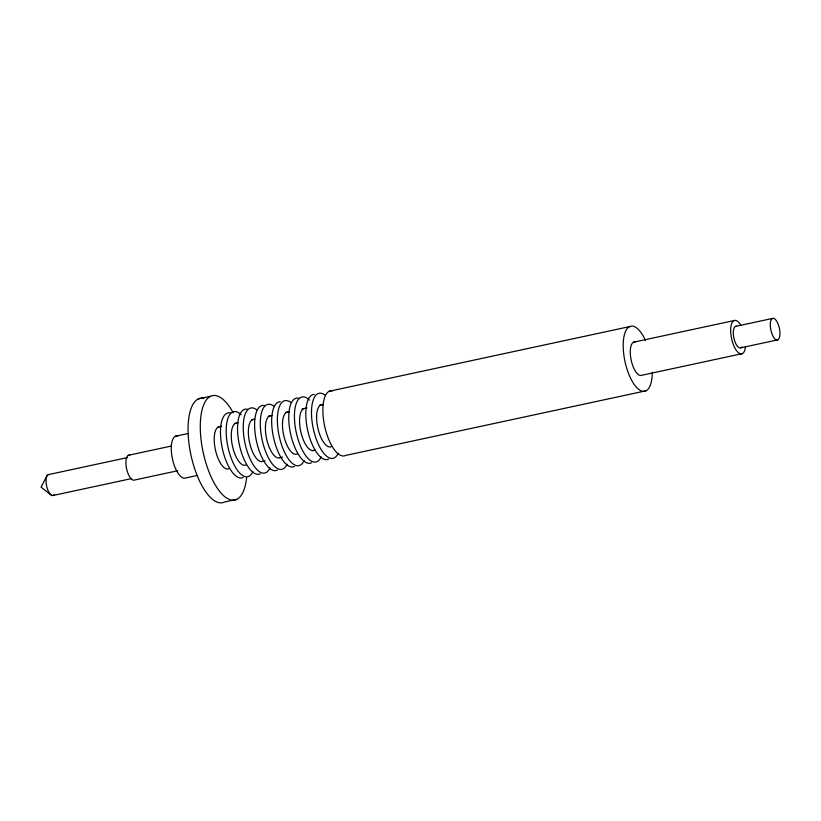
<?xml version="1.0" encoding="UTF-8"?>
<svg xmlns="http://www.w3.org/2000/svg" width="821" height="821" viewBox="0 0 821 821"><rect width="100%" height="100%" fill="white"/><g stroke="black" fill="none" stroke-linecap="round" stroke-linejoin="round"><path stroke-width="1.23" d="M47.156 475.513L41.05 487.12L51.066 494.971M198.272 398.924L210.494 396.297M329.221 391.258L629.563 326.625M175.386 436.259L187.927 433.56M218.017 427.084L221.773 426.273M234.313 423.585L238.069 422.774M251.862 419.808L254.366 419.264M268.159 416.298L271.925 415.488M285.708 412.522L289.474 411.711M302.015 409.012L307.023 407.934M319.564 405.235L323.32 404.425M633.535 342.203L733.933 320.601M128.343 455.296L171.394 446.039M735.421 326.43L772.387 318.466M48.08 474.671L127.604 457.554M53.365 495.412L131.647 478.561M740.87 347.796L777.846 339.843M177.695 470.751L134.644 480.018A12.808 5.029 77.9 0 1 126.485 468.278A12.808 5.029 77.9 0 1 129.646 455.142M742.358 353.625L641.96 375.238A17.108 6.722 77.9 0 1 631.051 359.547A17.108 6.722 77.9 0 1 635.28 341.988M197.286 475.451L186.008 477.884A21.562 8.467 77.9 0 1 172.266 458.118A21.562 8.467 77.9 0 1 177.593 435.992M262.474 461.423L264.988 460.889M280.033 457.646L282.537 457.112M312.627 450.637L315.131 450.093M645.932 390.817L345.59 455.439A33.251 13.054 77.9 0 1 324.408 424.96A33.251 13.054 77.9 0 1 332.618 390.837M236.787 499.363L224.554 502A53.386 20.966 77.9 0 1 190.534 453.048A53.386 20.966 77.9 0 1 203.721 398.257M54.278 494.57A10.745 4.218 77.9 0 1 46.828 486.935A10.745 4.218 77.9 0 1 49.168 474.538M741.815 346.934A11.073 4.351 77.9 0 1 734.138 339.063A11.073 4.351 77.9 0 1 736.55 326.286M745.499 346.667A17.108 6.722 77.9 0 1 736.314 350.341A17.108 6.722 77.9 0 1 730.998 326.019A17.108 6.722 77.9 0 1 740.799 325.178M652.305 372.334A33.251 13.054 77.9 0 1 634.9 385.398A33.251 13.054 77.9 0 1 624.227 335.399A33.251 13.054 77.9 0 1 645.501 340.52M287.001 464.224A33.251 13.054 77.9 0 1 262.289 440.549A33.251 13.054 77.9 0 1 273.762 406.097M280.146 457.625A21.562 8.467 77.9 0 1 266.404 437.86A21.562 8.467 77.9 0 1 271.73 415.734M277.334 470.135A33.251 13.054 77.9 0 1 256.142 439.646A33.251 13.054 77.9 0 1 264.362 405.523M321.134 456.887A33.251 13.054 77.9 0 1 296.053 431.507A33.251 13.054 77.9 0 1 309.414 400.063M314.269 450.277A21.562 8.467 77.9 0 1 301.163 433.262A21.562 8.467 77.9 0 1 303.657 408.653M311.467 462.787A33.251 13.054 77.9 0 1 290.275 432.298A33.251 13.054 77.9 0 1 298.485 398.185M304.068 460.55A33.251 13.054 77.9 0 1 279.356 436.875A33.251 13.054 77.9 0 1 290.829 402.423M297.212 453.951A21.562 8.467 77.9 0 1 283.471 434.186A21.562 8.467 77.9 0 1 288.797 412.06M294.4 466.461A33.251 13.054 77.9 0 1 273.506 437.388A33.251 13.054 77.9 0 1 280.248 401.746M338.201 453.213A33.251 13.054 77.9 0 1 313.478 429.537A33.251 13.054 77.9 0 1 324.962 395.075M331.335 446.614A21.562 8.467 77.9 0 1 317.594 426.838A21.562 8.467 77.9 0 1 322.92 404.712M328.523 459.113A33.251 13.054 77.9 0 1 307.639 430.05A33.251 13.054 77.9 0 1 314.371 394.398M228.946 468.647A21.562 8.467 77.9 0 1 215.205 448.871A21.562 8.467 77.9 0 1 220.531 426.746M246.608 477.627A53.386 20.966 77.9 0 1 217.503 488.464A53.386 20.966 77.9 0 1 201.638 411.721A53.386 20.966 77.9 0 1 233.195 412.799M269.945 467.898A33.251 13.054 77.9 0 1 245.222 444.223A33.251 13.054 77.9 0 1 256.706 409.771M263.079 461.299A21.562 8.467 77.9 0 1 249.338 441.534A21.562 8.467 77.9 0 1 254.664 419.398M260.267 473.799A33.251 13.054 77.9 0 1 239.075 443.319A33.251 13.054 77.9 0 1 247.295 409.197M252.878 471.572A33.251 13.054 77.9 0 1 227.786 446.193A33.251 13.054 77.9 0 1 241.158 414.759M246.013 464.973A21.562 8.467 77.9 0 1 232.271 445.198A21.562 8.467 77.9 0 1 237.597 423.072M243.201 477.473A33.251 13.054 77.9 0 1 222.019 446.993A33.251 13.054 77.9 0 1 230.229 412.871M770.355 322.981A11.073 4.351 77.9 0 0 776.707 339.986A11.073 4.351 77.9 0 0 778.277 324.511A11.073 4.351 77.9 0 0 770.355 322.981"/></g></svg>
